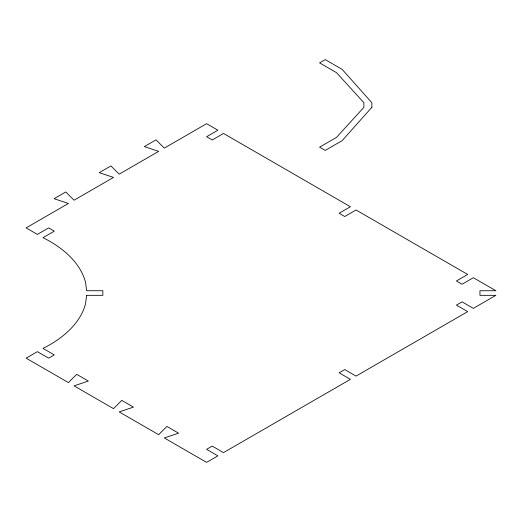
<?xml version="1.0" encoding="UTF-8"?>
<svg xmlns="http://www.w3.org/2000/svg" width="522" height="522" viewBox="0 0 522 522"><rect width="100%" height="100%" fill="white"/><g stroke="black" fill="none" stroke-linecap="round" stroke-linejoin="round"><path stroke-width="0.78" d="M86.606 295.335L85.601 303.465A126.729 73.165 0 0 1 43.019 348.396L54.301 354.908L48.663 358.164L37.382 351.652L26.1 358.164L68.402 382.587L76.662 374.326L88.349 381.073L74.046 385.843L113.528 408.641L121.789 400.381L133.475 407.127L119.173 411.897L158.655 434.695L166.91 426.435L178.596 433.182L164.293 437.951L206.601 462.375L217.883 455.863L206.601 449.344L212.239 446.088L223.52 452.607L350.412 379.344L339.13 372.832L344.774 369.576L356.056 376.088L467.699 311.627L456.417 305.116L462.055 301.86L473.337 308.372L495.9 295.348L479.946 295.348L479.946 290.741L495.9 290.741L473.337 277.717L462.055 284.229L456.417 280.973L467.699 274.461L356.056 210.001L344.774 216.513L339.13 213.257L350.412 206.745L223.52 133.462L212.239 139.974L206.601 136.718L217.883 130.206L206.601 123.688L164.293 148.118L156.039 139.857L144.353 146.604L158.655 151.373L119.173 174.165L110.912 165.911L99.226 172.658L113.528 177.421L74.046 200.22L65.785 191.959L54.099 198.706L68.402 203.476L26.1 227.899L37.382 234.417L48.663 227.899L54.301 231.155L43.019 237.673A126.729 73.165 0 0 1 85.601 282.604L86.606 290.728L102.847 290.728L102.847 295.335L86.606 295.335M371.866 107.317L342.158 140.633L325.232 150.408L319.594 147.152L336.514 137.377L363.893 107.317L363.893 102.717L336.514 72.656L319.594 62.881L325.232 59.625L342.158 69.393L371.866 102.717L371.866 107.317"/></g></svg>
